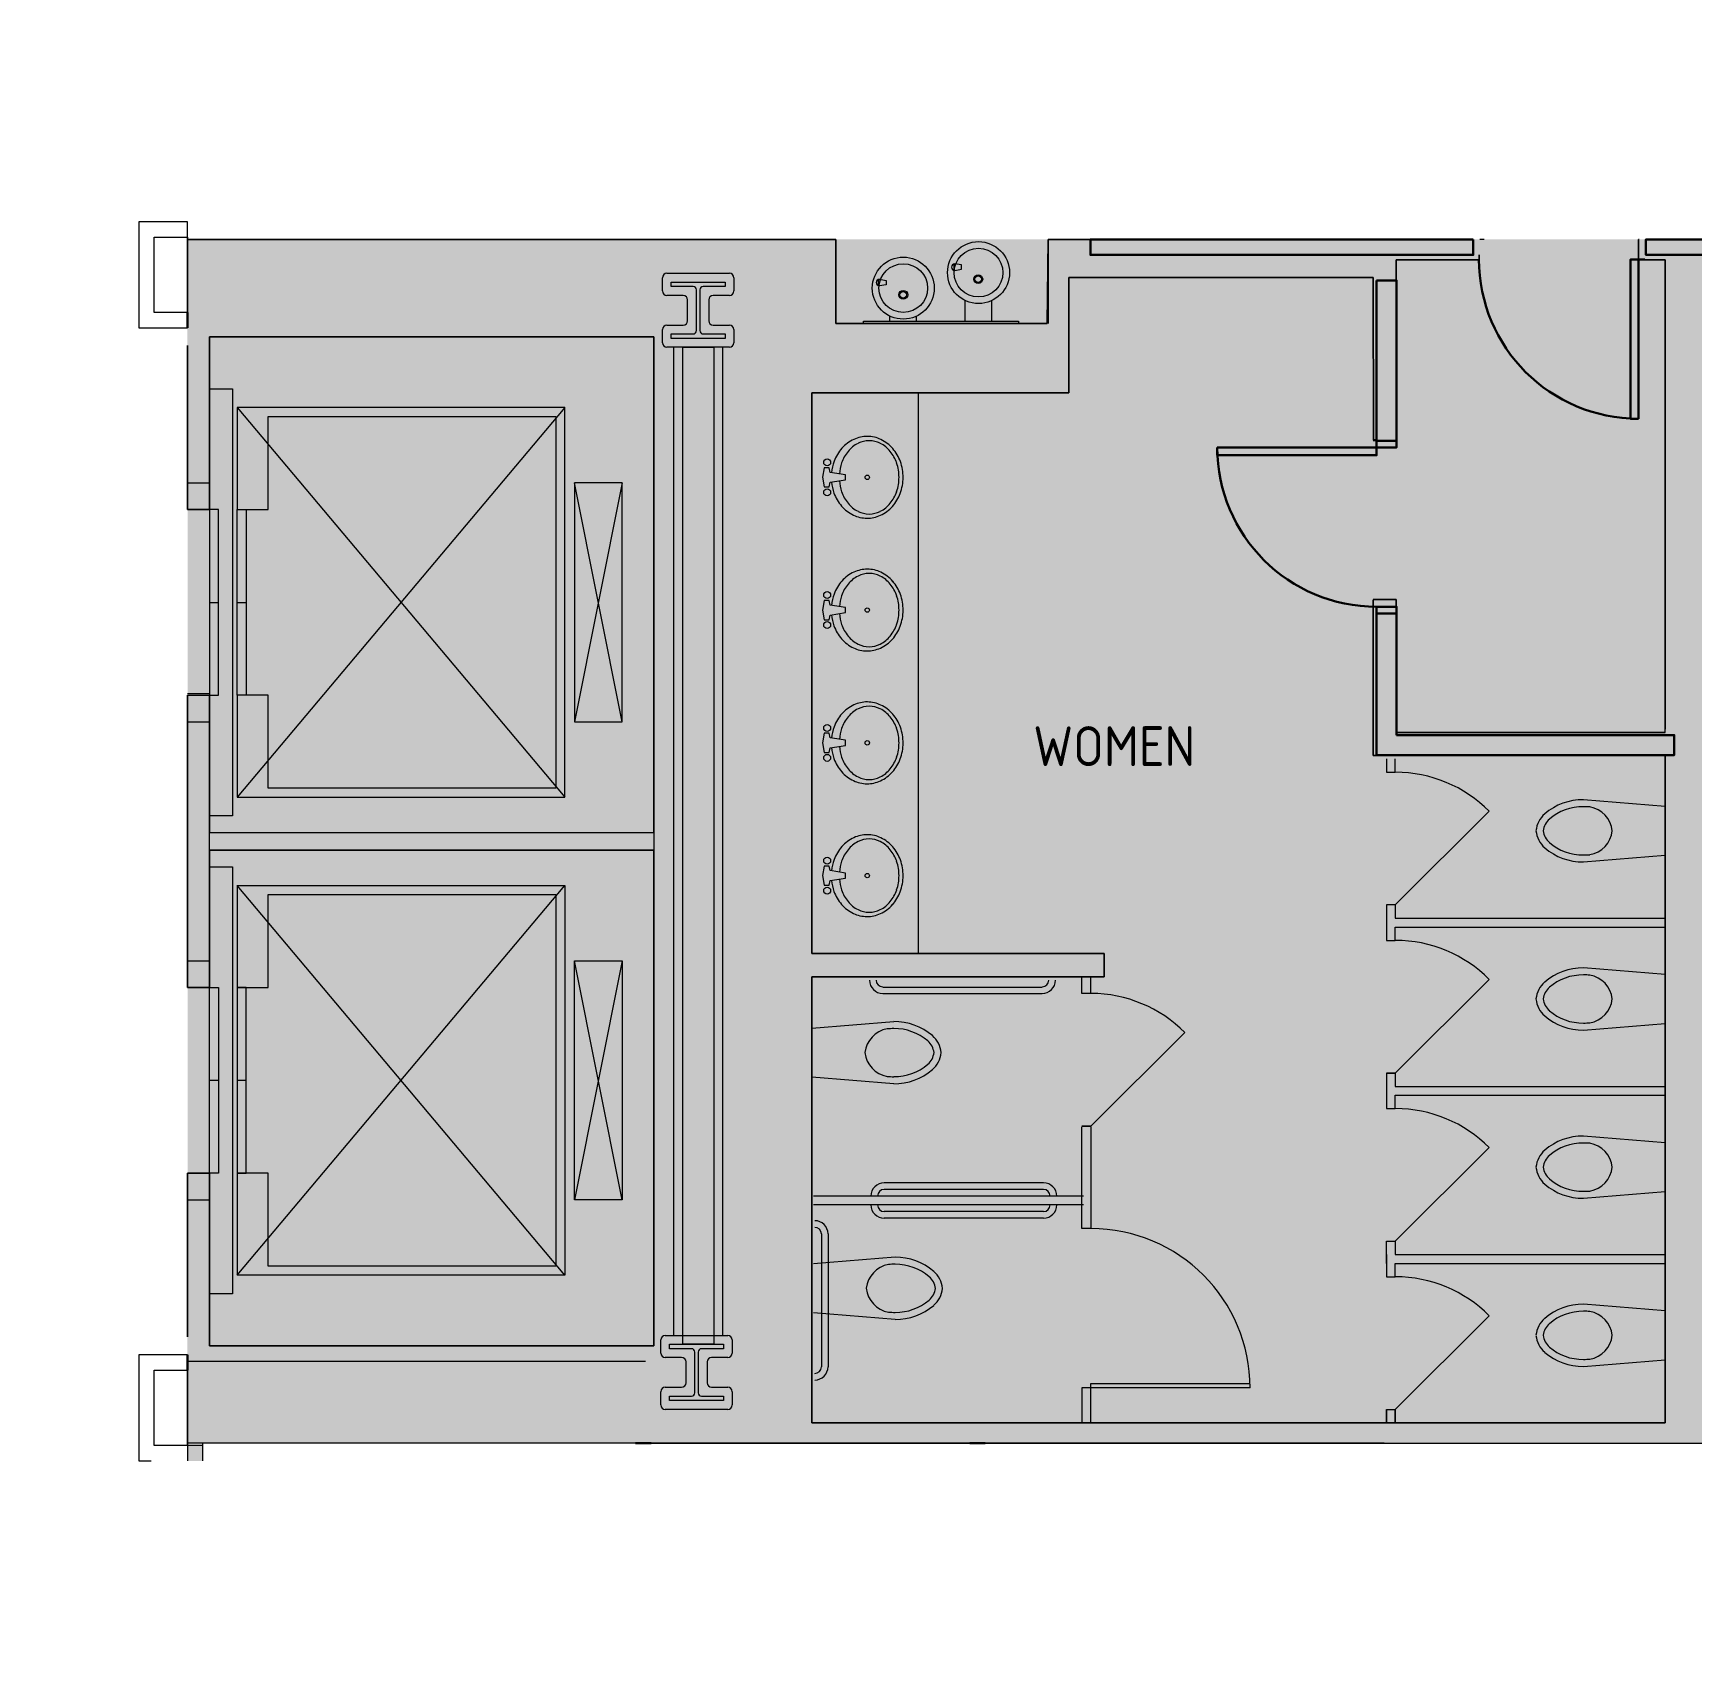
# Model space of a CAD drawing. Header units: inches. Extents: x 1724 to 6154, y -664 to 702.
# Drawn here: x 3129 to 3503.8, y -168 to 200 of the extents above; entities that cross this region are included whole.
import ezdxf

# ---------------------------------------------------------------- set-up
doc = ezdxf.new("R2010")
doc.units = ezdxf.units.IN
doc.header["$MEASUREMENT"] = 0
for name, color, linetype, lineweight in [('A-DETL-GENF', 92, 'Continuous', 9), ('A-DOOR', 250, 'Continuous', 9), ('A-WALL', 250, 'Continuous', 9), ('A-WALL-PATT', 111, 'Continuous', 13), ('B-BASE', 250, 'Continuous', 9), ('BB-PART-WALL', 250, 'Continuous', 9), ('MA-2900-8th-120718_dwg', 250, 'Continuous', 9), ('NABCA_dwg', 8, 'Continuous', 9), ('Q-CASE', 250, 'Continuous', 9), ('WB-N-Part', 250, 'Continuous', 9)]:
    doc.layers.add(name, color=color, linetype=linetype, lineweight=lineweight)
doc.styles.add('ISOCP', font='isocp___.ttf', dxfattribs={"height": 9})

# ---------------------------------------------------------------- blocks, each defined once
blk = doc.blocks.new('NABCA_dwg_MA-2900-8th-120718_dwg-2391440-New Construction - Test Fit Plan-2421454-Reflected Ceiling Plan')
at = {"layer": 'A-DOOR'}
h = blk.add_hatch(color=256, dxfattribs=at)
h.paths.add_polyline_path([(-6669.92, -3171.61), (-6665.42, -3171.61), (-6665.42, -3170.11), (-6669.92, -3170.11)], flags=0)
h.paths.add_polyline_path([(-6665.48, -3134.11), (-6665.42, -3134.11), (-6665.42, -3132.61), (-6669.92, -3132.61), (-6669.92, -3134.11)], flags=0)
at = {"layer": 'A-WALL-PATT', "lineweight": 9}
h = blk.add_hatch(color=250, dxfattribs=at)
h.paths.add_polyline_path([(-6596.82, -3090.6), (-6489.58, -3090.6), (-6489.58, -3087.1), (-6609.08, -3087.1), (-6609.08, -3090.6), (-6604.73, -3090.6)], flags=0)
h.paths.add_polyline_path([(-6734.58, -3090.6), (-6648.08, -3090.6), (-6648.08, -3087.1), (-6734.58, -3087.1)], flags=0)
h = blk.add_hatch(color=250, dxfattribs=at)
h.paths.add_polyline_path([(-6669.92, -3203.61), (-6665.42, -3203.61), (-6665.42, -3171.61), (-6669.92, -3171.61), (-6669.92, -3199.16)], flags=0)
h.paths.add_polyline_path([(-6665.42, -3132.61), (-6665.42, -3096.36), (-6669.92, -3096.36), (-6669.92, -3132.61)], flags=0)
blk.add_hatch(color=250, dxfattribs=at).paths.add_polyline_path([(-6604.73, -3203.61), (-6602.67, -3203.61), (-6602.67, -3199.11), (-6665.42, -3199.11), (-6665.42, -3203.61)], flags=0)
at = {"layer": 'B-BASE'}
h = blk.add_hatch(color=256, dxfattribs=at)
h.paths.add_polyline_path([(-6416.73, -3359.1), (-6415.31, -3357.79), (-6414.14, -3359.1), (-6142.46, -3359.09), (-6142.46, -3205.14), (-6143.67, -3205.14), (-6143.67, -3197.14), (-6142.46, -3197.14), (-6142.46, -3112.14), (-6144.21, -3112.14), (-6144.21, -3110.64), (-6142.46, -3110.64), (-6142.46, -3087.1), (-6153.09, -3087.1), (-6153.09, -3091.73), (-6147.09, -3091.73), (-6147.09, -3201.83), (-6153.09, -3201.83), (-6153.09, -3206.46), (-6147.09, -3206.46), (-6147.09, -3354.48), (-6243.09, -3354.48), (-6243.09, -3206.46), (-6189.09, -3206.4), (-6189.09, -3201.83), (-6243.09, -3201.83), (-6243.09, -3091.73), (-6189.09, -3091.73), (-6189.09, -3087.1), (-6330.83, -3087.1), (-6330.83, -3091.6), (-6266.33, -3091.6), (-6266.33, -3330.1), (-6366.33, -3330.1), (-6366.33, -3091.6), (-6362.33, -3091.6), (-6362.03, -3087.1), (-6375.33, -3087.1), (-6375.33, -3095.35), (-6393.46, -3095.35), (-6393.46, -3087.1), (-6409.29, -3087.1), (-6409.29, -3089.75), (-6415.29, -3089.75), (-6415.29, -3094.38), (-6409.29, -3094.38), (-6409.29, -3104.5), (-6415.29, -3104.5), (-6415.29, -3109.13), (-6409.33, -3109.13), (-6409.33, -3314.98), (-6560.46, -3314.98), (-6560.46, -3272.77), (-6584.48, -3272.77), (-6584.48, -3118.23), (-6469.29, -3118.23), (-6469.29, -3109.13), (-6451.29, -3109.13), (-6451.29, -3104.5), (-6457.29, -3104.5), (-6457.29, -3094.38), (-6451.33, -3094.38), (-6451.33, -3089.75), (-6457.29, -3089.75), (-6457.29, -3087.1), (-6489.58, -3087.1), (-6489.58, -3090.6), (-6543.45, -3091.13), (-6543.45, -3090.6), (-6562.94, -3090.6), (-6562.94, -3091.32), (-6594.77, -3091.63), (-6594.77, -3090.6), (-6610.58, -3090.6), (-6610.58, -3087.1), (-6610.73, -3087.1), (-6610.73, -3091.73), (-6604.73, -3091.73), (-6604.73, -3198.48), (-6665.42, -3198.48), (-6665.42, -3199.11), (-6602.67, -3199.11), (-6602.67, -3203.61), (-6669.92, -3203.61), (-6669.92, -3170.11), (-6665.48, -3170.11), (-6665.48, -3168.48), (-6670.73, -3168.56), (-6670.73, -3203.73), (-6604.73, -3203.73), (-6604.73, -3354.48), (-6797.5, -3354.48), (-6797.5, -3253.73), (-6731.5, -3253.73), (-6731.5, -3248.48), (-6797.5, -3248.48), (-6797.5, -3121.73), (-6739.5, -3121.73), (-6739.5, -3095.73), (-6670.73, -3095.73), (-6670.65, -3132.48), (-6669.92, -3132.48), (-6669.92, -3096.36), (-6665.48, -3096.36), (-6665.48, -3091.73), (-6646.73, -3091.73), (-6646.73, -3090.6), (-6734.58, -3090.6), (-6734.58, -3087.1), (-6744.12, -3087.1), (-6744.37, -3106.1), (-6792.12, -3106.1), (-6792.12, -3087.1), (-6938.58, -3087.1), (-6938.58, -3148.1), (-6933.58, -3148.1), (-6933.58, -3109.1), (-6833.2, -3109.1), (-6833.2, -3221.1), (-6933.58, -3221.1), (-6933.58, -3190.1), (-6938.58, -3190.1), (-6938.58, -3256.1), (-6933.58, -3256.1), (-6933.58, -3225.1), (-6833.2, -3225.1), (-6833.2, -3337.1), (-6933.58, -3337.1), (-6933.58, -3298.1), (-6938.58, -3298.1), (-6938.58, -3359.1), (-6933.58, -3359.09), (-6477.71, -3359.1)], flags=0)
h.paths.add_polyline_path([(-6543.88, -3357.6), (-6543.88, -3355.97), (-6478.02, -3357.6)], flags=0)
h.paths.add_polyline_path([(-6334.58, -3357.6), (-6358.67, -3357.6), (-6263.04, -3355.02), (-6263.04, -3357.6), (-6333.52, -3357.6)], flags=0)
h.paths.add_polyline_path([(-6415.14, -3357.6), (-6416.48, -3357.6), (-6415.14, -3349.6), (-6398.48, -3349.6), (-6411.67, -3357.6), (-6414.72, -3357.6)], flags=0)
h.paths.add_polyline_path([(-6394.36, -3347.1), (-6414.72, -3347.1), (-6413.38, -3339.1), (-6381.17, -3339.1), (-6381.83, -3339.5)], flags=0)
h.paths.add_polyline_path([(-6396.74, -3331.1), (-6405.83, -3331.1), (-6405.83, -3265.1), (-6381.83, -3265.1), (-6381.83, -3331.1), (-6385.56, -3331.1)], flags=0)
h.paths.add_polyline_path([(-6563.96, -3331.1), (-6580.98, -3331.1), (-6580.98, -3277.1), (-6563.96, -3277.1), (-6563.96, -3314.98)], flags=0)
h.paths.add_polyline_path([(-6375.33, -3261.6), (-6404.4, -3261.6), (-6404.4, -3194.15), (-6375.33, -3194.15), (-6375.33, -3215.8)], flags=0)
h.paths.add_polyline_path([(-6819.7, -3235.92), (-6826.7, -3230.31), (-6826.7, -3226.08), (-6819.7, -3231.45)], flags=0)
h.paths.add_polyline_path([(-6381.83, -3190.65), (-6405.83, -3190.65), (-6405.83, -3112.63), (-6381.83, -3112.63), (-6381.83, -3121.55)], flags=0)
h.paths.add_polyline_path([(-6819.7, -3113.87), (-6826.54, -3111.46), (-6819.7, -3111.46)], flags=0)
h.paths.add_polyline_path([(-6543.45, -3112.6), (-6543.45, -3100.6), (-6473.41, -3100.6), (-6473.41, -3112.6), (-6478.02, -3112.6)], flags=0)
h.paths.add_polyline_path([(-6583.06, -3112.6), (-6594.77, -3112.6), (-6594.77, -3100.6), (-6562.94, -3100.6), (-6562.94, -3112.6)], flags=0)
h.paths.add_polyline_path([(-6473.41, -3096.23), (-6480.48, -3096.23), (-6489.58, -3090.6), (-6485.69, -3090.35), (-6484.21, -3091.58), (-6466.5, -3094.82), (-6459.1, -3088.62), (-6458.79, -3088.62), (-6458.79, -3096.23), (-6469.29, -3096.23)], flags=0)
h = blk.add_hatch(color=256, dxfattribs=at)
h.paths.add_polyline_path([(-6819.7, -3235.92), (-6819.7, -3231.45), (-6826.7, -3226.08), (-6826.7, -3230.31), (-6825.28, -3231.45)], flags=0)
h.paths.add_polyline_path([(-6819.7, -3113.87), (-6819.7, -3111.46), (-6826.54, -3111.46), (-6821.66, -3113.18)], flags=0)
at = {"layer": 'BB-PART-WALL'}
h = blk.add_hatch(color=256, dxfattribs=at)
h.paths.add_polyline_path([(-6935.08, -3420.64), (-6935.08, -3417.14), (-6938.58, -3417.14), (-6938.58, -3420.64), (-6935.38, -3420.64)], flags=0)
h.paths.add_polyline_path([(-6935.08, -3363.1), (-6935.08, -3359.6), (-6938.58, -3359.6), (-6938.58, -3363.1)], flags=0)
at = {"layer": 'A-DOOR', "color": 10, "lineweight": 30}
for p, q in [((-6609.3, -3091.6), (-6610.8, -3091.6)), ((-6669.92, -3132.48), (-6670.73, -3132.48))]:
    blk.add_line(p, q, dxfattribs=at)
at = {"layer": 'A-DOOR', "color": 10, "lineweight": 30, "flags": 128}
for points in [[(-6610.8, -3127.6), (-6612.55, -3127.6), (-6612.55, -3091.6), (-6610.8, -3091.6)], [(-6669.92, -3132.61), (-6669.92, -3134.11), (-6665.42, -3134.11), (-6665.42, -3132.61)], [(-6705.92, -3134.11), (-6705.92, -3135.86), (-6669.92, -3135.86), (-6669.92, -3134.11)], [(-6665.42, -3171.61), (-6665.42, -3170.11), (-6669.92, -3170.11), (-6669.92, -3171.61)]]:
    blk.add_lwpolyline(points, close=True, dxfattribs=at)
at = {"layer": 'A-DOOR', "color": 10, "lineweight": 30}
for centre in [(-6610.8, -3091.6), (-6669.92, -3134.11)]:
    blk.add_arc(centre, 36, 180, 270, dxfattribs=at)
at = {"layer": 'A-WALL', "color": 10, "lineweight": 30}
for p, q in [((-6938.58, -3107.1), (-6938.58, -3103.6)), ((-6938.58, -3342.6), (-6938.58, -3339.1)), ((-6833.83, -3359.09), (-6837.33, -3359.09)), ((-6758.33, -3359.09), (-6761.83, -3359.09))]:
    blk.add_line(p, q, dxfattribs=at)
at = {"layer": 'A-WALL', "color": 10, "lineweight": 30, "flags": 128}
for points in [[(-6648.08, -3087.1), (-6734.58, -3087.1), (-6734.58, -3090.6), (-6648.08, -3090.6)], [(-6669.92, -3096.36), (-6669.92, -3132.61), (-6665.42, -3132.61), (-6665.42, -3096.36)], [(-6665.42, -3199.11), (-6665.42, -3171.61), (-6669.92, -3171.61), (-6669.92, -3203.61), (-6602.67, -3203.61), (-6602.67, -3199.11)]]:
    blk.add_lwpolyline(points, close=True, dxfattribs=at)
blk.add_lwpolyline([(-6489.58, -3087.1), (-6609.08, -3087.1), (-6609.08, -3090.6), (-6489.58, -3090.6)], dxfattribs=at)
at = {"layer": 'B-BASE'}
for p, q in [((-6645.61, -3087.1), (-6646.58, -3087.1)), ((-6830.28, -3094.75), (-6816.12, -3094.75)), ((-6831.28, -3098.75), (-6831.28, -3095.75)), ((-6823.58, -3107.71), (-6823.58, -3098.5)), ((-6822.83, -3098.5), (-6822.83, -3107.71)), ((-6815.12, -3095.75), (-6815.12, -3098.75)), ((-6826.58, -3099.75), (-6830.28, -3099.75)), ((-6825.58, -3105.46), (-6825.58, -3100.75)), ((-6820.83, -3100.75), (-6820.83, -3105.46)), ((-6816.12, -3099.75), (-6819.83, -3099.75)), ((-6830.28, -3106.46), (-6826.58, -3106.46)), ((-6819.83, -3106.46), (-6816.12, -3106.46)), ((-6831.28, -3110.46), (-6831.28, -3107.46)), ((-6815.12, -3107.46), (-6815.12, -3110.46)), ((-6816.12, -3111.46), (-6830.28, -3111.46)), ((-6828.7, -3334.75), (-6828.7, -3111.46)), ((-6817.7, -3111.46), (-6817.7, -3334.75)), ((-6938.58, -3142.1), (-6933.58, -3142.1)), ((-6933.58, -3169.1), (-6931.58, -3169.1)), ((-6927.33, -3169.1), (-6925.33, -3169.1)), ((-6938.58, -3189.67), (-6933.58, -3189.67)), ((-6938.58, -3196.1), (-6933.58, -3196.1)), ((-6933.58, -3221.1), (-6833.2, -3221.1)), ((-6933.58, -3225.1), (-6833.2, -3225.1)), ((-6927.33, -3233.1), (-6853.33, -3233.1)), ((-6938.58, -3250.1), (-6933.58, -3250.1)), ((-6745.5, -3256.1), (-6781.5, -3256.1)), ((-6734.5, -3257.48), (-6734.5, -3253.73)), ((-6745.5, -3257.6), (-6781.5, -3257.6)), ((-6734.5, -3287.48), (-6713.23, -3266.31)), ((-6933.58, -3277.1), (-6931.58, -3277.1)), ((-6927.33, -3277.1), (-6925.33, -3277.1)), ((-6938.58, -3298.1), (-6938.58, -3335.1)), ((-6745.18, -3300.26), (-6781.18, -3300.26)), ((-6938.58, -3304.1), (-6933.58, -3304.1)), ((-6736.18, -3303.26), (-6797.18, -3303.26)), ((-6745.18, -3301.76), (-6781.18, -3301.76)), ((-6736.18, -3305.26), (-6797.18, -3305.26)), ((-6745.18, -3306.76), (-6781.18, -3306.76)), ((-6745.18, -3308.26), (-6781.18, -3308.26)), ((-6795.37, -3311.83), (-6795.37, -3341.83)), ((-6793.87, -3311.83), (-6793.87, -3341.83)), ((-6830.66, -3334.75), (-6816.5, -3334.75)), ((-6831.66, -3338.75), (-6831.66, -3335.75)), ((-6823.95, -3347.71), (-6823.95, -3338.5)), ((-6823.2, -3338.5), (-6823.2, -3347.71)), ((-6815.5, -3335.75), (-6815.5, -3338.75)), ((-6938.58, -3340.6), (-6835.08, -3340.6)), ((-6826.95, -3339.75), (-6830.66, -3339.75)), ((-6825.95, -3345.46), (-6825.95, -3340.75)), ((-6821.2, -3340.75), (-6821.2, -3345.46)), ((-6816.5, -3339.75), (-6820.2, -3339.75)), ((-6831.66, -3350.46), (-6831.66, -3347.46)), ((-6830.66, -3346.46), (-6826.95, -3346.46)), ((-6820.2, -3346.46), (-6816.5, -3346.46)), ((-6815.5, -3347.46), (-6815.5, -3350.46)), ((-6816.5, -3351.46), (-6830.66, -3351.46))]:
    blk.add_line(p, q, dxfattribs=at)
at = {"layer": 'B-BASE', "flags": 128}
for points in [[(-6938.58, -3086.6), (-6938.58, -3103.6)], [(-6665.48, -3096.36), (-6665.48, -3091.73), (-6646.73, -3091.73), (-6646.73, -3090.6), (-6646.73, -3091.73), (-6665.48, -3091.73)], [(-6938.58, -3111.1), (-6938.58, -3113.6), (-6938.58, -3148.1), (-6933.58, -3148.1), (-6933.58, -3190.1), (-6931.58, -3190.1), (-6931.58, -3148.1), (-6933.58, -3148.1), (-6933.58, -3109.1), (-6833.2, -3109.1), (-6833.2, -3337.1), (-6933.58, -3337.1), (-6933.58, -3298.1), (-6933.58, -3256.1), (-6931.58, -3256.1), (-6931.58, -3298.1), (-6933.58, -3298.1), (-6938.58, -3298.1), (-6938.58, -3335.1), (-6938.58, -3298.1), (-6933.58, -3298.1), (-6933.58, -3337.1), (-6833.2, -3337.1), (-6833.2, -3225.1), (-6933.58, -3225.1), (-6933.58, -3256.1), (-6938.58, -3256.1), (-6938.58, -3190.1), (-6933.58, -3190.1), (-6933.58, -3221.1), (-6833.2, -3221.1), (-6833.2, -3109.1), (-6933.58, -3109.1), (-6933.58, -3148.1), (-6938.58, -3148.1)], [(-6819.7, -3111.46), (-6819.7, -3336.75), (-6826.7, -3336.75), (-6826.7, -3111.46)], [(-6773.5, -3248.48), (-6797.5, -3248.48), (-6797.5, -3121.73), (-6773.5, -3121.73)], [(-6927.33, -3148.1), (-6925.33, -3148.1), (-6925.33, -3190.1), (-6927.33, -3190.1)], [(-6927.33, -3298.1), (-6925.33, -3298.1), (-6925.33, -3256.1), (-6927.33, -3256.1)], [(-6736.5, -3287.48), (-6734.5, -3287.48)]]:
    blk.add_lwpolyline(points, close=True, dxfattribs=at)
for points in [[(-6744.37, -3106.1), (-6792.12, -3106.1), (-6792.12, -3087.1), (-6836.72, -3087.1), (-6938.58, -3087.1), (-6792.12, -3087.1), (-6792.12, -3106.1), (-6744.37, -3106.1), (-6744.12, -3087.1), (-6734.58, -3087.1), (-6744.12, -3087.1), (-6744.12, -3106.1)], [(-6604.73, -3198.48), (-6665.42, -3198.48), (-6604.73, -3198.48), (-6604.73, -3091.73), (-6610.73, -3091.73), (-6610.73, -3087.1), (-6610.58, -3087.1), (-6610.73, -3087.1), (-6610.73, -3091.73), (-6604.73, -3091.73), (-6604.73, -3197.73)], [(-6824.33, -3097.75), (-6829.28, -3097.75), (-6829.28, -3096.75), (-6817.12, -3096.75), (-6817.12, -3097.75), (-6822.08, -3097.75)], [(-6670.73, -3168.56), (-6670.73, -3203.73), (-6604.73, -3203.73), (-6604.73, -3354.48), (-6797.5, -3354.48), (-6797.5, -3253.73), (-6731.5, -3253.73), (-6731.5, -3248.48), (-6797.5, -3248.48), (-6797.5, -3121.73), (-6739.5, -3121.73), (-6739.5, -3095.73), (-6670.73, -3095.73), (-6670.65, -3132.48), (-6669.92, -3132.48)], [(-6670.65, -3132.48), (-6670.73, -3095.73), (-6739.5, -3095.73), (-6739.5, -3121.73), (-6797.5, -3121.73), (-6797.5, -3248.48), (-6731.5, -3248.48), (-6731.5, -3253.73), (-6797.5, -3253.73), (-6797.5, -3354.48), (-6604.73, -3354.48), (-6604.73, -3203.73), (-6670.73, -3203.73), (-6670.73, -3168.56), (-6665.48, -3168.48), (-6665.48, -3170.11), (-6665.48, -3168.48), (-6670.73, -3168.48)], [(-6822.08, -3108.46), (-6817.12, -3108.46), (-6817.12, -3109.46), (-6829.28, -3109.46), (-6829.28, -3108.46), (-6824.33, -3108.46)], [(-6933.58, -3120.83), (-6928.45, -3120.83), (-6928.45, -3169.1), (-6928.45, -3217.37), (-6933.58, -3217.37)], [(-6853.33, -3125.1), (-6927.33, -3125.1), (-6853.33, -3213.1), (-6853.33, -3125.1), (-6927.33, -3213.1), (-6853.33, -3213.1)], [(-6927.33, -3125.1), (-6927.33, -3148.1), (-6920.33, -3148.1), (-6920.33, -3127.1), (-6855.33, -3127.1), (-6855.33, -3211.1), (-6920.33, -3211.1), (-6920.33, -3190.1), (-6927.33, -3190.1), (-6927.33, -3213.1)], [(-6840.38, -3196.1), (-6840.38, -3142.1), (-6851.13, -3196.1)], [(-6840.38, -3142.1), (-6851.11, -3142.1), (-6851.11, -3196.1), (-6840.38, -3196.1), (-6851.13, -3142.1)], [(-6938.58, -3190.1), (-6938.58, -3256.1), (-6933.58, -3256.1), (-6933.58, -3190.1)], [(-6667.73, -3204.48), (-6667.73, -3207.48), (-6665.73, -3207.48), (-6665.73, -3204.48)], [(-6644.47, -3216.31), (-6665.73, -3237.48), (-6665.73, -3240.48), (-6604.73, -3240.48)], [(-6933.58, -3228.83), (-6928.45, -3228.83), (-6928.45, -3277.1), (-6928.45, -3325.37), (-6933.58, -3325.37)], [(-6853.33, -3321.1), (-6927.33, -3233.1), (-6927.33, -3256.1), (-6920.33, -3256.1), (-6920.33, -3235.1), (-6855.33, -3235.1), (-6855.33, -3319.1), (-6920.33, -3319.1), (-6920.33, -3298.1), (-6927.33, -3298.1), (-6927.33, -3321.1), (-6853.33, -3233.1), (-6853.33, -3321.1), (-6927.33, -3321.1)], [(-6665.73, -3237.48), (-6667.73, -3237.48), (-6667.73, -3245.48), (-6665.73, -3245.48), (-6665.73, -3242.48), (-6604.73, -3242.48)], [(-6840.38, -3250.1), (-6840.38, -3304.1), (-6851.13, -3250.1)], [(-6840.38, -3304.1), (-6851.11, -3304.1), (-6851.11, -3250.1), (-6840.38, -3250.1), (-6851.13, -3304.1)], [(-6734.43, -3257.48), (-6736.5, -3257.48), (-6736.5, -3253.73)], [(-6644.47, -3254.31), (-6665.73, -3275.48), (-6667.73, -3275.48), (-6665.73, -3275.48), (-6665.73, -3278.48), (-6604.73, -3278.48)], [(-6667.73, -3275.48), (-6667.73, -3283.48), (-6665.73, -3283.48), (-6665.73, -3280.48), (-6604.73, -3280.48)], [(-6734.5, -3287.6), (-6734.5, -3310.6), (-6736.5, -3310.6), (-6736.5, -3287.6)], [(-6644.47, -3292.31), (-6665.73, -3313.48), (-6665.73, -3316.48), (-6604.73, -3316.48)], [(-6667.73, -3318.48), (-6667.73, -3313.48), (-6665.73, -3313.48)], [(-6667.73, -3316.48), (-6667.73, -3321.48), (-6665.73, -3321.48), (-6665.73, -3318.48), (-6604.73, -3318.48)], [(-6667.73, -3351.48), (-6667.73, -3354.48), (-6667.73, -3351.48), (-6665.73, -3351.48), (-6665.73, -3354.48), (-6665.73, -3351.48), (-6644.47, -3330.31)], [(-6824.7, -3337.75), (-6829.66, -3337.75), (-6829.66, -3336.75), (-6817.5, -3336.75), (-6817.5, -3337.75), (-6822.45, -3337.75)], [(-6938.58, -3342.6), (-6938.58, -3359.6), (-6938.58, -3342.6), (-6938.58, -3359.6)], [(-6698.5, -3346.6), (-6734.5, -3346.6), (-6734.5, -3345.6), (-6698.5, -3345.6)], [(-6822.45, -3348.46), (-6817.5, -3348.46), (-6817.5, -3349.46), (-6829.66, -3349.46), (-6829.66, -3348.46), (-6824.7, -3348.46)], [(-6734.5, -3354.48), (-6734.5, -3346.6), (-6736.5, -3346.6), (-6736.5, -3354.48)], [(-6833.83, -3359.1), (-6761.83, -3359.1), (-6833.83, -3359.1), (-6761.83, -3359.1)], [(-6758.33, -3359.1), (-6668.19, -3359.1), (-6758.33, -3359.1), (-6668.19, -3359.1)]]:
    blk.add_lwpolyline(points, dxfattribs=at)
at = {"layer": 'B-BASE'}
for centre, radius, start, end in [((-6830.28, -3095.75), 1, 90, 180), ((-6816.12, -3095.75), 1, 0, 90), ((-6830.28, -3098.75), 1, 180, 270), ((-6824.33, -3098.5), 0.75, 0, 90), ((-6822.08, -3098.5), 0.75, 90, 180), ((-6816.12, -3098.75), 1, 270, 0), ((-6826.58, -3100.75), 1, 0, 90), ((-6819.83, -3100.75), 1, 90, 180), ((-6830.28, -3107.46), 1, 90, 180), ((-6826.58, -3105.46), 1, 270, 0), ((-6819.83, -3105.46), 1, 180, 270), ((-6816.12, -3107.46), 1, 0, 90), ((-6824.33, -3107.71), 0.75, 270, 0), ((-6822.08, -3107.71), 0.75, 180, 270), ((-6830.28, -3110.46), 1, 180, 270), ((-6816.12, -3110.46), 1, 270, 0), ((-6665.73, -3237.48), 30, 44.8664, 89.8664), ((-6665.73, -3275.48), 30, 44.8664, 89.8664), ((-6781.5, -3254.48), 3, 180, 270), ((-6781.5, -3254.48), 1.5, 180, 270), ((-6745.5, -3254.48), 1.5, 270, 0), ((-6745.5, -3254.48), 3, 270, 0), ((-6734.5, -3287.48), 30, 44.8664, 89.8664), ((-6665.73, -3313.48), 30, 44.8664, 89.8664), ((-6781.18, -3303.26), 3, 90, 180), ((-6745.18, -3303.26), 3, 0, 90), ((-6781.18, -3303.26), 1.5, 90, 180), ((-6745.18, -3303.26), 1.5, 0, 90), ((-6796.87, -3311.83), 3, 0, 90), ((-6781.18, -3305.26), 3, 180, 270), ((-6781.18, -3305.26), 1.5, 180, 270), ((-6745.18, -3305.26), 1.5, 270, 0), ((-6745.18, -3305.26), 3, 270, 0), ((-6796.87, -3311.83), 1.5, 0, 90), ((-6734.5, -3346.6), 36, 0, 90), ((-6665.73, -3351.48), 30, 44.8664, 89.8664), ((-6830.66, -3335.75), 1, 90, 180), ((-6816.5, -3335.75), 1, 0, 90), ((-6830.66, -3338.75), 1, 180, 270), ((-6824.7, -3338.5), 0.75, 0, 90), ((-6822.45, -3338.5), 0.75, 90, 180), ((-6816.5, -3338.75), 1, 270, 0), ((-6826.95, -3340.75), 1, 0, 90), ((-6820.2, -3340.75), 1, 90, 180), ((-6796.87, -3341.83), 1.5, 270, 0), ((-6796.87, -3341.83), 3, 270, 0), ((-6826.95, -3345.46), 1, 270, 360), ((-6820.2, -3345.46), 1, 180, 270), ((-6830.66, -3347.46), 1, 90, 180), ((-6824.7, -3347.71), 0.75, 270, 0), ((-6822.45, -3347.71), 0.75, 180, 270), ((-6816.5, -3347.46), 1, 0, 90), ((-6830.66, -3350.46), 1, 180, 270), ((-6816.5, -3350.46), 1, 270, 0)]:
    blk.add_arc(centre, radius, start, end, dxfattribs=at)
at = {"layer": 'BB-PART-WALL', "flags": 128}
blk.add_lwpolyline([(-6935.08, -3363.1), (-6935.08, -3359.09), (-6938.58, -3359.1), (-6938.58, -3363.1)], dxfattribs=at)
at = {"layer": 'MA-2900-8th-120718_dwg'}
for p, q in [((-6762.87, -3105.6), (-6762.87, -3100.93)), ((-6756.87, -3105.6), (-6756.87, -3100.93)), ((-6779.87, -3105.6), (-6779.87, -3104.43)), ((-6773.87, -3105.6), (-6773.87, -3104.43)), ((-6797.5, -3305.93), (-6797.5, -3316.98)), ((-6778.72, -3317.09), (-6797.18, -3318.58)), ((-6778.72, -3331.13), (-6797.18, -3329.64))]:
    blk.add_line(p, q, dxfattribs=at)
at = {"layer": 'MA-2900-8th-120718_dwg', "flags": 128}
for points in [[(-6765.23, -3094.1), (-6763.73, -3093.85), (-6763.73, -3092.85), (-6765.23, -3092.6), (-6765.43, -3092.85), (-6765.43, -3093.85)], [(-6780.73, -3097.35), (-6782.23, -3097.6), (-6782.43, -3097.35), (-6782.43, -3096.35), (-6782.23, -3096.1), (-6780.73, -3096.35)], [(-6750.87, -3106.1), (-6785.87, -3106.1), (-6785.87, -3105.6), (-6750.87, -3105.6)], [(-6789.95, -3141.42), (-6789.95, -3140.28), (-6793.37, -3139.73), (-6793.64, -3138.68), (-6794.73, -3138.68), (-6795.1, -3140.85), (-6794.73, -3143.02), (-6793.64, -3143.02), (-6793.37, -3141.97)], [(-6789.95, -3171.42), (-6789.95, -3170.28), (-6793.37, -3169.73), (-6793.64, -3168.68), (-6794.73, -3168.68), (-6795.1, -3170.85), (-6794.73, -3173.02), (-6793.64, -3173.02), (-6793.37, -3171.97)], [(-6789.95, -3201.42), (-6789.95, -3200.28), (-6793.37, -3199.73), (-6793.64, -3198.68), (-6794.73, -3198.68), (-6795.1, -3200.85), (-6794.73, -3203.02), (-6793.64, -3203.02), (-6793.37, -3201.97)], [(-6789.95, -3231.42), (-6789.95, -3230.28), (-6793.37, -3229.73), (-6793.64, -3228.68), (-6794.73, -3228.68), (-6795.1, -3230.85), (-6794.73, -3233.02), (-6793.64, -3233.02), (-6793.37, -3231.97)]]:
    blk.add_lwpolyline(points, close=True, dxfattribs=at)
for points in [[(-6623.2, -3227.75), (-6604.73, -3226.25), (-6604.73, -3215.2), (-6623.2, -3213.71)], [(-6623.2, -3265.75), (-6604.73, -3264.25), (-6604.73, -3253.2), (-6623.2, -3251.71)], [(-6779.03, -3277.87), (-6797.5, -3276.38), (-6797.5, -3265.32), (-6779.03, -3263.83)], [(-6623.2, -3303.75), (-6604.73, -3302.25), (-6604.73, -3291.2), (-6623.2, -3289.71)], [(-6623.2, -3341.75), (-6604.73, -3340.25), (-6604.73, -3329.2), (-6623.2, -3327.71)]]:
    blk.add_lwpolyline(points, dxfattribs=at)
at = {"layer": 'MA-2900-8th-120718_dwg'}
for centre, radius in [((-6759.87, -3094.6), 7), ((-6776.87, -3098.1), 7), ((-6759.87, -3094.6), 5.5), ((-6776.87, -3098.1), 5.5), ((-6759.93, -3096.07), 1), ((-6776.87, -3099.6), 1), ((-6776.87, -3099.6), 0.75), ((-6759.93, -3096.07), 0.75), ((-6794.06, -3137.47), 0.787), ((-6794.06, -3144.24), 0.787), ((-6785.01, -3140.85), 0.5), ((-6794.06, -3167.47), 0.787), ((-6794.06, -3174.24), 0.787), ((-6785.01, -3170.85), 0.5), ((-6794.06, -3197.47), 0.787), ((-6794.06, -3204.24), 0.787), ((-6785.01, -3200.85), 0.5), ((-6794.06, -3227.47), 0.787), ((-6794.06, -3234.24), 0.787), ((-6785.01, -3230.85), 0.5)]:
    blk.add_circle(centre, radius, dxfattribs=at)
for centre, radius, start, end in [((-6765.23, -3093.35), 0.75, 90.0012, 269.9988), ((-6782.23, -3096.85), 0.75, 90.0012, 269.9988), ((-6784.55, -3139.79), 8.28, 114.8989, 138.3471), ((-6785.01, -3138.79), 7.18, 89.6853, 114.8989), ((-6784.57, -3138.1), 5.53, 90, 116.9681), ((-6785.01, -3138.79), 7.18, 64.4716, 89.6853), ((-6784.57, -3138.1), 5.53, 63.0319, 90), ((-6785.49, -3139.79), 8.28, 41.0235, 64.4716), ((-6783.82, -3140.44), 9.26, 138.3471, 159.6643), ((-6782.84, -3140.29), 8.39, 140.8524, 161.3662), ((-6783.9, -3139.43), 7.02, 116.9681, 140.8524), ((-6785.25, -3139.43), 7.02, 39.1476, 63.0319), ((-6786.31, -3140.29), 8.39, 18.6338, 39.1476), ((-6786.23, -3140.43), 9.26, 19.7063, 41.0235), ((-6782.67, -3140.87), 10.48, 159.6643, 174.0174), ((-6781.17, -3140.85), 10.15, 161.3662, 175.5653), ((-6787.98, -3140.85), 10.15, 0, 18.6338), ((-6787.38, -3140.84), 10.48, 359.6853, 19.7063), ((-6782.67, -3140.87), 10.48, 185.8222, 199.7063), ((-6781.17, -3140.85), 10.15, 184.4347, 198.6338), ((-6787.98, -3140.85), 10.15, 341.3662, 0), ((-6787.38, -3140.84), 10.48, 339.6643, 359.6853), ((-6783.82, -3141.28), 9.26, 199.7063, 221.0235), ((-6784.56, -3141.92), 8.28, 221.0235, 244.4716), ((-6782.84, -3141.41), 8.39, 198.6338, 219.1476), ((-6783.9, -3142.28), 7.02, 219.1476, 243.0319), ((-6785.25, -3142.28), 7.02, 296.9681, 320.8524), ((-6785.5, -3141.91), 8.28, 294.8989, 318.3471), ((-6786.31, -3141.41), 8.39, 320.8524, 341.3662), ((-6786.23, -3141.27), 9.26, 318.3471, 339.6643), ((-6785.04, -3142.91), 7.18, 244.4716, 269.6853), ((-6784.57, -3143.61), 5.53, 243.0319, 270), ((-6785.04, -3142.91), 7.18, 269.6853, 294.8989), ((-6784.57, -3143.61), 5.53, 270, 296.9681), ((-6784.55, -3169.79), 8.28, 114.8989, 138.3471), ((-6785.01, -3168.79), 7.18, 89.6853, 114.8989), ((-6784.57, -3168.1), 5.53, 90, 116.9681), ((-6785.01, -3168.79), 7.18, 64.4716, 89.6853), ((-6784.57, -3168.1), 5.53, 63.0319, 90), ((-6785.49, -3169.79), 8.28, 41.0235, 64.4716), ((-6783.82, -3170.44), 9.26, 138.3471, 159.6643), ((-6782.84, -3170.29), 8.39, 140.8524, 161.3662), ((-6783.9, -3169.43), 7.02, 116.9681, 140.8524), ((-6785.25, -3169.43), 7.02, 39.1476, 63.0319), ((-6786.31, -3170.29), 8.39, 18.6338, 39.1476), ((-6786.23, -3170.43), 9.26, 19.7063, 41.0235), ((-6782.67, -3170.87), 10.48, 159.6643, 174.0174), ((-6781.17, -3170.85), 10.15, 161.3662, 175.5653), ((-6787.98, -3170.85), 10.15, 0, 18.6338), ((-6787.38, -3170.84), 10.48, 359.6853, 19.7063), ((-6782.67, -3170.87), 10.48, 185.8222, 199.7063), ((-6781.17, -3170.85), 10.15, 184.4347, 198.6338), ((-6787.98, -3170.85), 10.15, 341.3662, 0), ((-6787.38, -3170.84), 10.48, 339.6643, 359.6853), ((-6783.82, -3171.28), 9.26, 199.7063, 221.0235), ((-6784.56, -3171.92), 8.28, 221.0235, 244.4716), ((-6782.84, -3171.41), 8.39, 198.6338, 219.1476), ((-6783.9, -3172.28), 7.02, 219.1476, 243.0319), ((-6785.25, -3172.28), 7.02, 296.9681, 320.8524), ((-6785.5, -3171.91), 8.28, 294.8989, 318.3471), ((-6786.31, -3171.41), 8.39, 320.8524, 341.3662), ((-6786.23, -3171.27), 9.26, 318.3471, 339.6643), ((-6785.04, -3172.91), 7.18, 244.4716, 269.6853), ((-6784.57, -3173.61), 5.53, 243.0319, 270), ((-6785.04, -3172.91), 7.18, 269.6853, 294.8989), ((-6784.57, -3173.61), 5.53, 270, 296.9681), ((-6784.55, -3199.79), 8.28, 114.8989, 138.3471), ((-6785.01, -3198.79), 7.18, 89.6853, 114.8989), ((-6784.57, -3198.1), 5.53, 90, 116.9681), ((-6785.01, -3198.79), 7.18, 64.4716, 89.6853), ((-6784.57, -3198.1), 5.53, 63.0319, 90), ((-6785.49, -3199.79), 8.28, 41.0235, 64.4716), ((-6783.82, -3200.44), 9.26, 138.3471, 159.6643), ((-6782.84, -3200.29), 8.39, 140.8524, 161.3662), ((-6783.9, -3199.43), 7.02, 116.9681, 140.8524), ((-6785.25, -3199.43), 7.02, 39.1476, 63.0319), ((-6786.31, -3200.29), 8.39, 18.6338, 39.1476), ((-6786.23, -3200.43), 9.26, 19.7063, 41.0235), ((-6782.67, -3200.87), 10.48, 159.6643, 174.0174), ((-6781.17, -3200.85), 10.15, 161.3662, 175.5653), ((-6787.98, -3200.85), 10.15, 0, 18.6338), ((-6787.38, -3200.84), 10.48, 359.6853, 19.7063), ((-6782.67, -3200.87), 10.48, 185.8222, 199.7063), ((-6781.17, -3200.85), 10.15, 184.4347, 198.6338), ((-6787.98, -3200.85), 10.15, 341.3662, 0), ((-6787.38, -3200.84), 10.48, 339.6643, 359.6853), ((-6783.82, -3201.28), 9.26, 199.7063, 221.0235), ((-6784.56, -3201.92), 8.28, 221.0235, 244.4716), ((-6782.84, -3201.41), 8.39, 198.6338, 219.1476), ((-6783.9, -3202.28), 7.02, 219.1476, 243.0319), ((-6785.25, -3202.28), 7.02, 296.9681, 320.8524), ((-6785.5, -3201.91), 8.28, 294.8989, 318.3471), ((-6786.31, -3201.41), 8.39, 320.8524, 341.3662), ((-6786.23, -3201.27), 9.26, 318.3471, 339.6643), ((-6785.04, -3202.91), 7.18, 244.4716, 269.6853), ((-6784.57, -3203.61), 5.53, 243.0319, 270), ((-6785.04, -3202.91), 7.18, 269.6853, 294.8989), ((-6784.57, -3203.61), 5.53, 270, 296.9681), ((-6623.39, -3226.79), 13.08, 89.1569, 130.8094), ((-6628.14, -3221.28), 5.81, 130.8094, 174.4909), ((-6628.14, -3221.28), 4.22, 130.8094, 172.4067), ((-6623.39, -3226.79), 11.49, 89.1569, 130.8094), ((-6623.53, -3254.47), 39.18, 87.3776, 89.53), ((-6622.82, -3221.41), 6.17, 6.3861, 79.9264), ((-6784.55, -3229.79), 8.28, 114.8989, 138.3471), ((-6785.01, -3228.79), 7.18, 89.6853, 114.8989), ((-6784.57, -3228.1), 5.53, 90, 116.9681), ((-6785.01, -3228.79), 7.18, 64.4716, 89.6853), ((-6784.57, -3228.1), 5.53, 63.0319, 90), ((-6785.49, -3229.79), 8.28, 41.0235, 64.4716), ((-6628.14, -3220.17), 5.81, 185.5091, 229.1906), ((-6628.14, -3220.17), 4.22, 187.5933, 229.1906), ((-6622.82, -3220.04), 6.17, 280.0736, 353.6139), ((-6783.82, -3230.44), 9.26, 138.3471, 159.6643), ((-6782.84, -3230.29), 8.39, 140.8524, 161.3662), ((-6783.9, -3229.43), 7.02, 116.9681, 140.8524), ((-6785.25, -3229.43), 7.02, 39.1476, 63.0319), ((-6786.31, -3230.29), 8.39, 18.6338, 39.1476), ((-6786.23, -3230.43), 9.26, 19.7063, 41.0235), ((-6623.39, -3214.67), 13.08, 229.1906, 270.8432), ((-6623.39, -3214.67), 11.49, 229.1906, 270.8432), ((-6623.53, -3186.98), 39.18, 270.47, 272.6225), ((-6782.67, -3230.87), 10.48, 159.6643, 174.0174), ((-6781.17, -3230.85), 10.15, 161.3662, 175.5653), ((-6787.98, -3230.85), 10.15, 0, 18.6338), ((-6787.38, -3230.84), 10.48, 359.6853, 19.7063), ((-6782.67, -3230.87), 10.48, 185.8222, 199.7063), ((-6781.17, -3230.85), 10.15, 184.4347, 198.6338), ((-6787.98, -3230.85), 10.15, 341.3662, 0), ((-6787.38, -3230.84), 10.48, 339.6643, 359.6853), ((-6783.82, -3231.28), 9.26, 199.7063, 221.0235), ((-6784.56, -3231.92), 8.28, 221.0235, 244.4716), ((-6782.84, -3231.41), 8.39, 198.6338, 219.1476), ((-6783.9, -3232.28), 7.02, 219.1476, 243.0319), ((-6785.25, -3232.28), 7.02, 296.9681, 320.8524), ((-6785.5, -3231.91), 8.28, 294.8989, 318.3471), ((-6786.31, -3231.41), 8.39, 320.8524, 341.3662), ((-6786.23, -3231.27), 9.26, 318.3471, 339.6643), ((-6785.04, -3232.91), 7.18, 244.4716, 269.6853), ((-6784.57, -3233.61), 5.53, 243.0319, 270), ((-6785.04, -3232.91), 7.18, 269.6853, 294.8989), ((-6784.57, -3233.61), 5.53, 270, 296.9681), ((-6623.39, -3264.79), 13.08, 89.1569, 130.8094), ((-6628.14, -3259.28), 5.81, 130.8094, 174.4909), ((-6628.14, -3259.28), 4.22, 130.8094, 172.4067), ((-6623.39, -3264.79), 11.49, 89.1569, 130.8094), ((-6623.53, -3292.47), 39.18, 87.3776, 89.53), ((-6622.82, -3259.41), 6.17, 6.3861, 79.9264), ((-6628.14, -3258.17), 5.81, 185.5091, 229.1906), ((-6628.14, -3258.17), 4.22, 187.5933, 229.1906), ((-6622.82, -3258.04), 6.17, 280.0736, 353.6139), ((-6778.84, -3276.91), 13.08, 49.1906, 90.8431), ((-6623.39, -3252.67), 13.08, 229.1906, 270.8432), ((-6623.39, -3252.67), 11.49, 229.1906, 270.8432), ((-6779.41, -3271.54), 6.17, 100.0736, 173.6139), ((-6778.7, -3304.6), 39.18, 90.47, 92.6224), ((-6778.84, -3276.91), 11.49, 49.1906, 90.8431), ((-6774.09, -3271.41), 5.81, 5.5091, 49.1906), ((-6623.53, -3224.98), 39.18, 270.47, 272.6225), ((-6779.41, -3270.16), 6.17, 186.3861, 259.9264), ((-6774.09, -3271.41), 4.22, 7.5933, 49.1906), ((-6774.09, -3270.29), 4.22, 310.8094, 352.4067), ((-6774.09, -3270.29), 5.81, 310.8094, 354.4909), ((-6778.84, -3264.79), 13.08, 269.1568, 310.8094), ((-6778.84, -3264.79), 11.49, 269.1568, 310.8094), ((-6778.7, -3237.11), 39.18, 267.3775, 269.53), ((-6623.39, -3302.79), 13.08, 89.1569, 130.8094), ((-6628.14, -3297.28), 5.81, 130.8094, 174.4909), ((-6623.39, -3302.79), 11.49, 89.1569, 130.8094), ((-6623.53, -3330.47), 39.18, 87.3776, 89.53), ((-6622.82, -3297.41), 6.17, 6.3861, 79.9264), ((-6628.14, -3296.17), 5.81, 185.5091, 229.1906), ((-6628.14, -3297.28), 4.22, 130.8094, 172.4067), ((-6628.14, -3296.17), 4.22, 187.5933, 229.1906), ((-6622.82, -3296.04), 6.17, 280.0736, 353.6139), ((-6623.39, -3290.67), 13.08, 229.1906, 270.8432), ((-6623.39, -3290.67), 11.49, 229.1906, 270.8432), ((-6623.53, -3262.98), 39.18, 270.47, 272.6225), ((-6779.1, -3324.79), 6.17, 100.0736, 173.6139), ((-6778.38, -3357.85), 39.18, 90.47, 92.6225), ((-6778.53, -3330.17), 13.08, 49.1906, 90.8432), ((-6778.53, -3330.17), 11.49, 49.1906, 90.8432), ((-6773.77, -3324.67), 4.22, 7.5933, 49.1906), ((-6773.77, -3324.67), 5.81, 5.5091, 49.1906), ((-6779.1, -3323.42), 6.17, 186.3861, 259.9264), ((-6778.53, -3318.05), 11.49, 269.1569, 310.8094), ((-6773.77, -3323.55), 4.22, 310.8094, 352.4067), ((-6773.77, -3323.55), 5.81, 310.8094, 354.4909), ((-6778.38, -3290.36), 39.18, 267.3776, 269.53), ((-6778.53, -3318.05), 13.08, 269.1569, 310.8094), ((-6628.14, -3335.28), 5.81, 130.8094, 174.4909), ((-6623.39, -3340.79), 13.08, 89.1569, 130.8094), ((-6623.39, -3340.79), 11.49, 89.1569, 130.8094), ((-6623.53, -3368.47), 39.18, 87.3776, 89.53), ((-6622.82, -3335.41), 6.17, 6.3861, 79.9264), ((-6628.14, -3334.17), 5.81, 185.5091, 229.1906), ((-6628.14, -3335.28), 4.22, 130.8094, 172.4067), ((-6628.14, -3334.17), 4.22, 187.5933, 229.1906), ((-6622.82, -3334.04), 6.17, 280.0736, 353.6139), ((-6623.39, -3328.67), 13.08, 229.1906, 270.8432), ((-6623.39, -3328.67), 11.49, 229.1906, 270.8432), ((-6623.53, -3300.98), 39.18, 270.47, 272.6225)]:
    blk.add_arc(centre, radius, start, end, dxfattribs=at)
at = {"layer": 'Q-CASE', "color": 7, "lineweight": 20}
for p, q in [((-6837.33, -3359.09), (-6935.08, -3359.09)), ((-6668.19, -3359.09), (-6551.69, -3359.09))]:
    blk.add_line(p, q, dxfattribs=at)
at = {"layer": 'WB-N-Part', "flags": 128}
for points in [[(-6938.58, -3103.6), (-6946.08, -3103.6), (-6946.08, -3086.6), (-6938.58, -3086.6), (-6938.58, -3083.1), (-6949.58, -3083.1), (-6949.58, -3107.1), (-6938.58, -3107.1)], [(-6938.58, -3339.1), (-6949.58, -3339.1), (-6949.58, -3363.1), (-6946.78, -3363.1)], [(-6935.08, -3359.6), (-6946.08, -3359.6), (-6946.08, -3342.6), (-6938.58, -3342.6)]]:
    blk.add_lwpolyline(points, dxfattribs=at)
at = {"layer": 'B-BASE', "color": 7, "insert": (-6729.21, -3197.1), "char_height": 9, "width": 52.02, "attachment_point": 2, "line_spacing_factor": 1.478621, "style": 'ISOCP'}
blk.add_mtext('WOMEN', dxfattribs=at)
blk = doc.blocks.new('NABCA_dwg-2391440-Reflected Ceiling Plan')
blk.add_blockref('NABCA_dwg_MA-2900-8th-120718_dwg-2391440-New Construction - Test Fit Plan-2421454-Reflected Ceiling Plan', (10102.48, 3240.5))

msp = doc.modelspace()

# ---------------------------------------------------------------- hatches: boundary and pattern name
at = {"layer": 'A-DETL-GENF'}
h = msp.add_hatch(color=9, dxfattribs=at)
h.paths.add_polyline_path([(4155.65, -656.64), (4227.27, -656.64), (4227.27, -625.6), (4226.77, -625.6), (4226.77, -614.1), (4238.9, -614.1), (4238.9, -630.43), (4255.6, -630.43), (4255.6, -645.98), (4344.65, -645.98), (4344.65, -656.1), (4344.27, -656.1), (4344.27, -656.64), (4523.27, -656.64), (4523.27, 227.4), (4521.65, 227.4), (4521.65, 226.9), (4512.65, 226.9), (4512.65, 279.65), (4498.65, 279.65), (4498.65, 285.65), (4502.27, 285.65), (4502.27, 289.15), (4498.65, 289.15), (4498.65, 295.15), (4512.65, 295.15), (4512.65, 347.9), (4522.77, 347.9), (4522.77, 347.4), (4523.27, 347.4), (4523.27, 693.36), (2951.02, 693.36), (2951.02, 690.9), (2965.27, 690.9), (2965.28, 683.4), (2965.57, 682.82), (2965.57, 674.27), (2961.1, 674.27), (2961.1, 670.9), (2951.02, 670.9), (2951.02, 216.9), (3031.16, 216.9), (3031.16, 215.4), (3960.02, 215.4), (3960.02, 129.86), (3958.27, 129.86), (3958.27, 128.36), (3960.02, 128.36), (3960.02, 43.36), (3958.82, 43.36), (3958.82, 35.36), (3960.02, 35.36), (3960.02, -118.6), (3767.91, -118.64), (3767.91, -176.64), (4031.27, -176.64), (4031.27, -656.64), (4137.44, -656.64)], flags=0)
h.paths.add_polyline_path([(4167.27, -656.1), (4133.27, -656.1), (4133.27, -648.6), (4132.9, -648.6), (4132.9, -639.48), (4137.44, -639.48), (4137.44, -633.43), (4155.65, -633.43), (4155.65, -614.01), (4167.65, -614.01), (4167.65, -625.6), (4167.27, -625.6), (4167.27, -648.6)], flags=0)
h.paths.add_polyline_path([(4516.57, -650.1), (4496.9, -650.1), (4496.9, -630.1), (4516.77, -630.1), (4516.77, -650.1)], flags=0)
h.paths.add_polyline_path([(2286.86, -118.6), (2286.99, -118.6), (2286.99, -118.54), (2286.86, -118.54), (2286.86, -114.04), (2286.99, -114.04), (2286.99, -113.98), (2340.61, -113.98), (2340.61, 53.4), (2244.61, 53.4), (2244.61, -113.98), (2250.99, -113.98), (2250.99, -118.6)], flags=0)
h.paths.add_polyline_path([(2404.27, -118.6), (2404.24, -114.04), (2462.31, -114.04), (2462.27, 124.4), (2362.27, 124.4), (2362.27, -114.04), (2368.24, -114.04), (2368.27, -118.6), (2404.24, -118.6)], flags=0)
h.paths.add_polyline_path([(2525.57, -118.6), (2551.01, -118.6), (2551.01, -115.95), (2545.01, -115.95), (2545.01, -111.33), (2551.01, -111.33), (2551.01, -102.2), (2544.99, -102.2), (2544.99, -97.58), (2563.01, -97.58), (2563.01, -87.48), (2705.66, -87.48), (2705.66, 97.9), (2662.66, 97.9), (2662.66, 109.27), (2503.01, 109.27), (2503.01, -97.58), (2508.99, -97.58), (2508.99, -102.2), (2503.01, -102.2), (2503.01, -111.33), (2509.05, -111.33), (2509.05, -111.39), (2509.11, -111.39), (2509.11, -115.89), (2508.96, -115.89), (2508.96, -115.95), (2499.76, -115.95), (2499.76, -118.6), (2508.96, -118.6)], flags=0)
h.paths.add_polyline_path([(2907.29, -118.6), (2907.29, -100.6), (2859.29, -100.6), (2859.29, -118.6), (2894.64, -118.6)], flags=0)
h.paths.add_polyline_path([(2767.91, -118.6), (2767.91, -113.98), (2786.66, -113.98), (2786.66, -87.91), (2791.91, -87.91), (2791.91, -109.98), (2854.66, -109.98), (2854.66, -81.98), (2894.64, -81.98), (2894.64, 50.75), (2868.64, 50.75), (2868.64, 56), (2894.64, 56), (2894.64, 148.77), (2725.91, 148.77), (2725.91, -27.98), (2791.91, -27.98), (2791.91, -51.89), (2786.66, -51.89), (2786.66, -33.23), (2725.91, -33.23), (2725.91, -113.98), (2731.91, -113.98), (2731.91, -118.6)], flags=0)
h.paths.add_polyline_path([(2487.13, -118.6), (2487.13, -110.35), (2470.4, -110.35), (2470.4, -118.6), (2475.51, -118.6)], flags=0)
h.paths.add_polyline_path([(3687.17, -118.6), (3688.34, -118.6), (3687.17, -117.29), (3685.76, -118.6), (3686, -118.6)], flags=0)
h.paths.add_polyline_path([(3955.4, -113.98), (3955.4, 34.04), (3949.4, 34.04), (3949.4, 38.66), (3955.4, 38.66), (3955.4, 148.77), (3949.4, 148.77), (3949.4, 153.4), (3913.4, 153.4), (3913.4, 148.77), (3859.4, 148.77), (3859.4, 38.66), (3913.4, 38.66), (3913.4, 34.1), (3859.4, 34.04), (3859.4, -113.98), (3862.07, -113.98)], flags=0)
h.paths.add_polyline_path([(3304.99, -113.98), (3497.75, -113.98), (3497.75, 36.77), (3431.75, 36.77), (3431.75, 71.94), (3437, 72.02), (3437, 70.39), (3437.07, 70.39), (3437.07, 42.02), (3497.75, 42.02), (3497.75, 148.77), (3491.75, 148.77), (3491.75, 153.4), (3454.41, 153.4), (3454.41, 149.9), (3455.75, 149.9), (3455.75, 148.77), (3437, 148.77), (3437, 144.14), (3437.07, 144.14), (3437.07, 106.39), (3432.57, 106.39), (3432.57, 108.02), (3431.83, 108.02), (3431.75, 144.77), (3362.99, 144.77), (3362.99, 118.77), (3304.99, 118.77), (3304.99, -7.98), (3370.99, -7.98), (3370.99, -13.23), (3304.99, -13.23), (3304.99, -96.6)], flags=0)
h.paths.add_polyline_path([(4152.77, -113.6), (4119.32, -113.6), (4119.32, -77.9), (4152.77, -77.9), (4152.77, -110.1)], flags=0)
h.paths.add_polyline_path([(4498.65, -110.35), (4498.65, -94.85), (4511.64, -94.85), (4511.64, -110.35)], flags=0)
h.paths.add_polyline_path([(4147.77, -109.43), (4147.77, -82.11), (4122.94, -82.11), (4122.94, -109.43)], flags=0)
h.paths.add_polyline_path([(2661.31, -105.1), (2705.66, -105.1), (2705.66, -93.1), (2661.31, -93.1)], flags=0)
h.paths.add_polyline_path([(2567.13, -105.1), (2637.17, -105.1), (2637.17, -93.1), (2567.13, -93.1), (2567.13, -102.14)], flags=0)
h.paths.add_polyline_path([(2960.21, -99.6), (3029.66, -99.6), (3029.66, -57.6), (3034.66, -57.6), (3034.66, -15.6), (3029.66, -15.6), (3029.66, 15.4), (2929.28, 15.4), (2929.28, -99.6)], flags=0)
h.paths.add_polyline_path([(3168.91, -96.6), (3269.28, -96.6), (3269.28, 15.4), (3168.91, 15.4), (3168.91, -15.6), (3163.91, -15.6), (3163.91, -57.6), (3168.91, -57.6)], flags=0)
h.paths.add_polyline_path([(2499.51, -94.08), (2499.51, -16.69), (2475.51, -16.69), (2475.51, -94.08), (2487.13, -94.08)], flags=0)
h.paths.add_polyline_path([(3716.92, -90.6), (3720.65, -90.6), (3720.65, -24.6), (3696.65, -24.6), (3696.65, -90.6), (3705.75, -90.6)], flags=0)
h.paths.add_polyline_path([(3538.52, -90.6), (3538.52, -36.6), (3521.5, -36.6), (3521.5, -90.6)], flags=0)
h.paths.add_polyline_path([(3836.15, -89.6), (3836.15, 148.9), (3771.66, 148.9), (3771.66, 153.4), (3740.45, 153.4), (3740.16, 148.9), (3736.15, 148.9), (3736.15, -89.6), (3788.39, -89.6)], flags=0)
h.paths.add_polyline_path([(3624.78, -74.48), (3693.15, -74.48), (3693.15, 131.37), (3687.2, 131.37), (3687.2, 131.5), (3687.13, 131.5), (3687.13, 136), (3693.2, 136), (3693.2, 146.12), (3687.18, 146.12), (3687.2, 150.75), (3693.2, 150.75), (3693.2, 153.4), (3645.2, 153.4), (3645.2, 150.75), (3651.18, 150.75), (3651.15, 146.12), (3645.2, 146.12), (3645.2, 136), (3651.2, 136), (3651.2, 131.37), (3633.2, 131.37), (3633.2, 122.27), (3518, 122.27), (3518, -32.27), (3542.02, -32.27), (3542.02, -74.48), (3624.47, -74.48)], flags=0)
h.paths.add_polyline_path([(3720.65, -21.1), (3727.15, -21.1), (3727.15, 46.34), (3698.08, 46.34), (3698.08, -21.1)], flags=0)
h.paths.add_polyline_path([(2470.4, -13.19), (2498.17, -13.19), (2498.17, 55.93), (2470.4, 55.93), (2470.4, 25.41)], flags=0)
h.paths.add_polyline_path([(2929.28, 19.4), (3029.66, 19.4), (3029.66, 50.4), (3034.66, 50.4), (3034.66, 92.4), (3029.66, 92.4), (3029.66, 131.4), (2929.28, 131.4), (2929.28, 50.4)], flags=0)
h.paths.add_polyline_path([(3168.91, 19.4), (3269.28, 19.4), (3269.28, 131.4), (3168.91, 131.4), (3168.91, 92.4), (3163.91, 92.4), (3163.91, 50.4), (3168.91, 50.4)], flags=0)
h.paths.add_polyline_path([(3696.65, 49.84), (3720.65, 49.84), (3720.65, 127.87), (3696.65, 127.87), (3696.65, 62.77)], flags=0)
h.paths.add_polyline_path([(2475.51, 59.43), (2499.51, 59.43), (2499.51, 125.36), (2473.27, 125.36), (2473.27, 59.43)], flags=0)
h.paths.add_polyline_path([(2666.16, 101.4), (2702.16, 101.4), (2702.16, 125.4), (2666.16, 125.4), (2666.16, 102.61)], flags=0)
h.paths.add_polyline_path([(4122.94, 114.85), (4119.32, 114.85), (4119.32, 149.23), (4152.77, 149.23), (4152.77, 114.85), (4144.24, 114.85)], flags=0)
h.paths.add_polyline_path([(2503.01, 114.9), (2639.47, 114.9), (2639.47, 126.9), (2503.01, 126.9), (2503.01, 118.95)], flags=0)
h.paths.add_polyline_path([(4122.94, 118.35), (4147.77, 118.35), (4147.77, 144.23), (4122.94, 144.23), (4122.94, 118.95)], flags=0)
h.paths.add_polyline_path([(3629.07, 127.9), (3629.07, 139.9), (3559.03, 139.9), (3559.03, 127.9), (3624.47, 127.9)], flags=0)
h.paths.add_polyline_path([(3539.55, 127.9), (3539.55, 139.9), (3507.71, 139.9), (3507.71, 127.9), (3518, 127.9)], flags=0)
h.paths.add_polyline_path([(3310.36, 134.4), (3358.11, 134.4), (3358.36, 153.4), (3310.36, 153.4), (3310.36, 144.77)], flags=0)
h.paths.add_polyline_path([(3727.15, 145.15), (3727.15, 153.4), (3709.03, 153.4), (3709.03, 145.15), (3720.65, 145.15)], flags=0)
h.paths.add_polyline_path([(3493.41, 149.9), (3493.41, 153.4), (3491.91, 153.4), (3491.91, 149.9)], flags=0)
h.paths.add_polyline_path([(2565.29, 153.15), (2565.29, 153.4), (2342.61, 153.4), (2342.61, 153.15), (2555.27, 153.15)], flags=0)
h.paths.add_polyline_path([(4224.27, 637.9), (4223.9, 637.9), (4223.9, 649.4), (4224.27, 649.4), (4224.27, 692.4), (4344.27, 692.4), (4344.27, 690.9), (4344.77, 690.9), (4344.77, 680.77), (4253.81, 680.77), (4253.81, 670.35), (4235.9, 670.35), (4235.9, 641.4), (4234.77, 641.4), (4234.77, 637.9)], flags=0)
h.paths.add_polyline_path([(4164.77, 637.9), (4154.15, 637.9), (4154.15, 670.9), (4134.44, 670.9), (4134.44, 674.27), (4132.9, 674.27), (4132.9, 683.4), (4133.27, 683.4), (4133.27, 692.4), (4164.27, 692.4), (4164.27, 649.4), (4164.77, 649.4), (4164.77, 641.4)], flags=0)
h.paths.add_polyline_path([(4496.71, 667.9), (4493.9, 667.9), (4493.9, 684.9), (4516.77, 684.9), (4516.77, 667.9), (4508.87, 667.9)], flags=0)
h.paths.add_polyline_path([(3237.44, 670.9), (3237.44, 674.27), (3232.9, 674.27), (3232.9, 683.4), (3233.27, 683.42), (3233.27, 690.9), (3265.27, 690.9), (3265.27, 683.4), (3265.57, 682.82), (3265.57, 674.27), (3261.1, 674.27), (3261.1, 670.9)], flags=0)
h.paths.add_polyline_path([(3861.1, 670.9), (3837.44, 670.9), (3837.44, 674.4), (3833.94, 674.4), (3833.94, 674.27), (3832.9, 674.27), (3832.9, 683.4), (3833.27, 683.4), (3833.27, 690.9), (3865.27, 690.9), (3865.27, 683.4), (3865.57, 682.82), (3865.57, 674.27), (3861.1, 674.27)], flags=0)
h.paths.add_polyline_path([(3561.1, 670.9), (3537.44, 670.9), (3537.44, 674.27), (3532.9, 674.27), (3532.9, 683.4), (3533.27, 683.4), (3533.27, 690.9), (3565.27, 690.9), (3565.27, 683.4), (3565.57, 682.82), (3565.57, 674.27), (3561.1, 674.27)], flags=0)

# ---------------------------------------------------------------- block references
at = {"layer": 'NABCA_dwg', "color": 250}
msp.add_blockref('NABCA_dwg-2391440-Reflected Ceiling Plan', (0, 0), dxfattribs=at)

doc.saveas('drawing.dxf')
